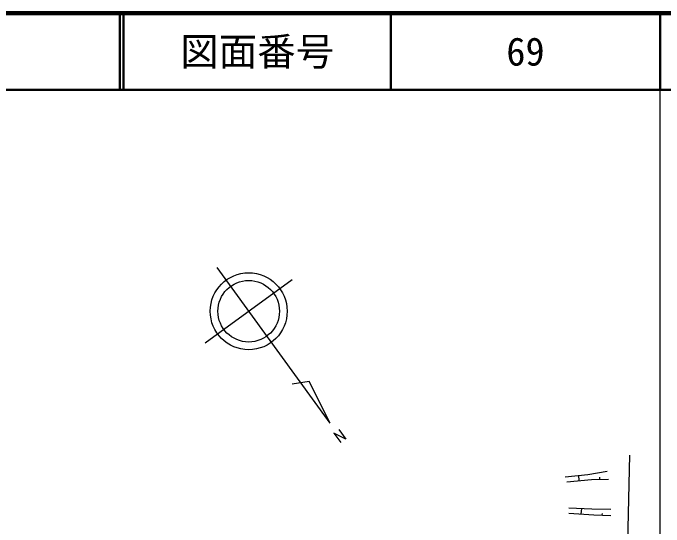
# Model space of a CAD drawing. Units: millimetres, scale not verified. Extents: x 40000 to 680000, y 20000 to 380000.
# Drawn here: x 494883 to 579500, y 313214 to 380000 of the extents above; entities that cross this region are included whole.
import ezdxf
from ezdxf.enums import TextEntityAlignment as Align

# ---------------------------------------------------------------- set-up
doc = ezdxf.new("R2010")
doc.units = ezdxf.units.MM
doc.header["$LTSCALE"] = 1000
for name, color, linetype, lineweight in [('M-BGD', 7, 'Continuous', 25), ('M-BMK-OTRS', 5, 'Continuous', 25), ('M-BMK-SRVR', 3, 'Continuous', 25), ('M-TTL', 2, 'Continuous', 140), ('M-TTL-BAND', 7, 'Continuous', 25), ('M-TTL-LINE', 7, 'Continuous', 50)]:
    doc.layers.add(name, color=color, linetype=linetype, lineweight=lineweight)
doc.layers.add('M-TTL-TXT', color=7, linetype='Continuous')
doc.styles.add('ＭＳ ゴシック', font='')
doc.styles.get('ＭＳ ゴシック').set_extended_font_data('MS Gothic')

msp = doc.modelspace()

# ---------------------------------------------------------------- linework, layer by layer
at = {"layer": 'M-BGD'}
for p, q in [((566639, 319740), (569584, 320047)), ((568480, 319219), (568412, 319925)), ((569584, 320047), (572100, 320477)), ((566885, 319065), (570075, 319372)), ((570075, 319372), (572284, 319434)), ((571179, 319403), (571172, 319677)), ((567130, 315691), (570136, 315568)), ((568756, 314894), (568811, 315623)), ((567130, 315016), (570382, 314771)), ((570136, 315568), (572590, 315507)), ((571486, 314740), (571493, 314978)), ((570382, 314771), (572590, 314710))]:
    msp.add_line(p, q, dxfattribs=at)
at = {"layer": 'M-BMK-OTRS'}
msp.add_line((575011, 322544), (573880, 275504), dxfattribs=at)
at = {"layer": 'M-BMK-SRVR'}
for p, q in [((536101, 326688), (521402, 346911)), ((519855, 337133), (531180, 345364)), ((533382, 332130), (531176, 331763)), ((536101, 326688), (533382, 332130)), ((537219, 325892), (538126, 324644)), ((538126, 324644), (536568, 325425)), ((536568, 325425), (537486, 324177))]:
    msp.add_line(p, q, dxfattribs=at)
for radius in [5000, 4000]:
    msp.add_circle((525518, 341248), radius, dxfattribs=at)
at = {"layer": 'M-TTL'}
msp.add_line((680000, 380000), (40000, 380000), dxfattribs=at)
at = {"layer": 'M-TTL-BAND'}
msp.add_line((579000, 20000), (579000, 370000), dxfattribs=at)
at = {"layer": 'M-TTL-LINE'}
for p, q in [((508747, 380000), (508747, 370000)), ((509247, 380000), (509247, 370000)), ((543997, 380000), (543997, 370000)), ((579000, 380000), (579000, 370000)), ((40000, 370000), (680000, 370000))]:
    msp.add_line(p, q, dxfattribs=at)

# ---------------------------------------------------------------- texts
at = {"layer": 'M-TTL-TXT', "style": 'ＭＳ ゴシック'}
for s, p in [('図面番号', (526622, 375000)), ('69', (561497, 375000))]:
    msp.add_text(s, height=3666, dxfattribs=at).set_placement(p, align=Align.MIDDLE_CENTER)

doc.saveas('drawing.dxf')
